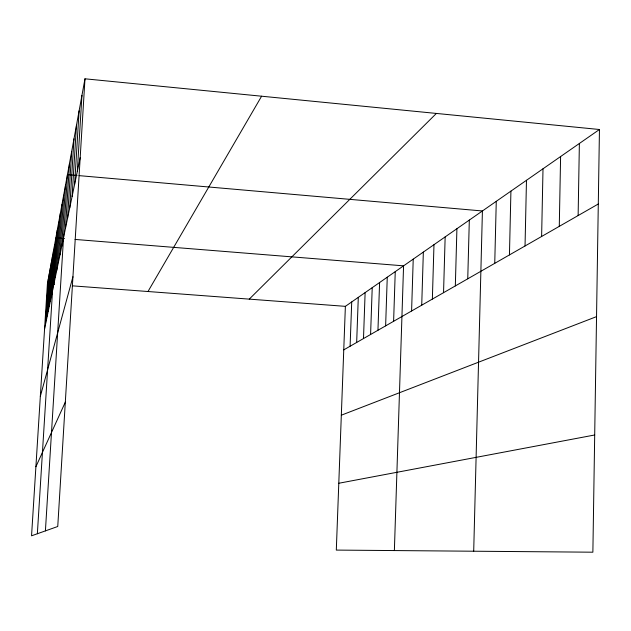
<?xml version="1.0" encoding="UTF-8"?>
<svg xmlns="http://www.w3.org/2000/svg" width="631" height="631" viewBox="0 0 631 631"><rect width="100%" height="100%" fill="white"/><g stroke="black" fill="none" stroke-linecap="round" stroke-linejoin="round"><path stroke-width="0.95" d="M599.45 129.505L592.872 552.196L336.307 550.09L345.378 306.35L599.45 129.505L84.98 78.804L47.412 283.958L31.55 535.814L57.752 526.491L84.98 78.804M578.13 215.557L579.376 143.474M559.279 226.355L560.604 156.543M541.619 236.475L543.007 168.792M525.039 245.98L526.475 180.292M494.743 263.34L496.266 201.328M509.446 254.916L510.921 191.122M473.7 551.218L482.415 210.967L79.033 175.631M455.33 285.93L456.915 228.714M467.752 278.807L469.322 220.077M432.361 299.086L433.978 244.678M443.546 292.681L445.155 236.901M421.721 305.183L423.346 252.077M393.61 321.297L395.251 271.638M394.375 550.571L403.572 265.84L75.042 239.433M411.593 310.988L413.226 259.128M377.953 330.265L379.594 282.538M385.628 325.872L387.26 277.198M356.665 342.467L358.298 297.359M363.495 338.555L365.128 292.603M370.586 334.493L372.219 287.665M350.095 346.23L351.719 301.933M69.749 207.78L73.993 138.812M72.1 196.478L76.469 125.293M74.616 184.402L79.112 110.859M77.305 171.458L81.943 95.399M45.448 324.728L48.327 278.965M46.347 320.414L49.273 273.775M47.278 315.918L50.259 268.388M48.248 311.249L51.292 262.78M49.257 306.382L52.357 256.935M50.314 301.318L53.469 250.854M51.411 296.026L54.637 244.512M37.355 533.747L55.843 237.887L64.488 238.581M53.895 284.092L57.255 230.197M55.291 277.356L58.738 222.112M56.766 270.257L60.292 213.609M58.32 262.78L61.933 204.641M59.961 254.885L63.668 195.184M61.696 246.54L65.498 185.191M45.408 530.884L67.438 174.613L77.1 175.457M65.482 228.335L69.489 163.397M67.549 218.373L71.674 151.487M44.58 328.893L80.192 157.561M40.329 396.371L72.944 276.741M35.904 466.719L65.316 402.144M147.985 291.514L261.605 96.204M249.269 299.126L436.384 113.43M343.761 349.866L598.291 204.002M341.332 415.19L596.54 316.628M338.792 483.259L594.694 434.988M47.412 283.958L54.234 284.471M72.77 285.867L345.378 306.35"/></g></svg>
